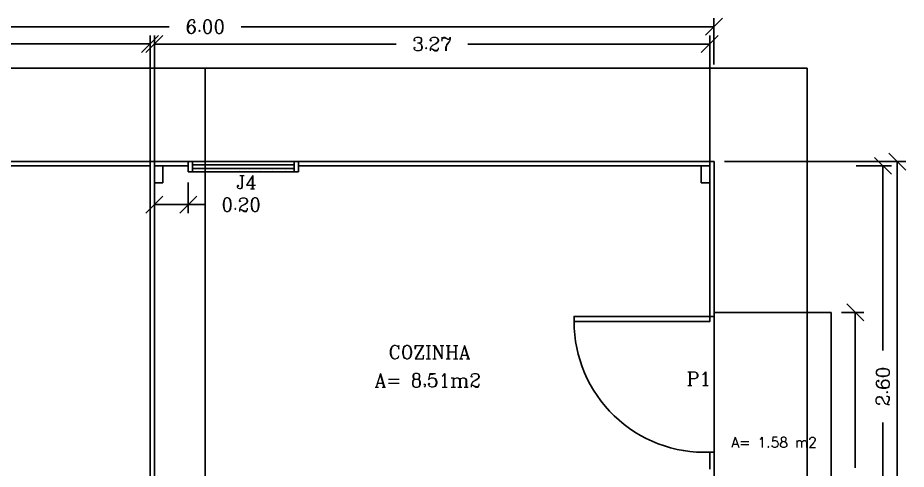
# Model space of a CAD drawing. Extents: x -7 to 295, y -11 to 39.
# Drawn here: x 191.61 to 196.85, y 21.99 to 24.65 of the extents above; entities that cross this region are included whole.
import ezdxf
from ezdxf.enums import TextEntityAlignment as Align

# ---------------------------------------------------------------- set-up
doc = ezdxf.new("R2010")
doc.units = 0
doc.header["$LTSCALE"] = 20
doc.linetypes.add('DASHED2', pattern=[0.375, 0.25, -0.125])
doc.layers.get('0').update_dxf_attribs({"linetype": 'CONTINUOUS'})
doc.layers.get('DEFPOINTS').update_dxf_attribs({"linetype": 'CONTINUOUS'})
for name, color, linetype in [('CORTES', 6, 'CONTINUOUS'), ('COTAS', 244, 'CONTINUOUS'), ('DIM', 244, 'CONTINUOUS'), ('JANELA', 5, 'CONTINUOUS'), ('PAREDE', 250, 'CONTINUOUS'), ('PEN33', 7, 'CONTINUOUS'), ('PORTA', 1, 'CONTINUOUS'), ('TEXTO', 244, 'CONTINUOUS'), ('VISTAP', 244, 'CONTINUOUS')]:
    doc.layers.add(name, color=color, linetype=linetype)
doc.styles.add('ROMANC', font='romanc.shx', dxfattribs={"height": 0.08})
doc.dimstyles.new('ROMANC', dxfattribs={"dimtxt": 0.1, "dimasz": 0.18, "dimexe": 0.05, "dimexo": 0.0625, "dimgap": 0.09, "dimtad": 0, "dimzin": 0, "dimtxsty": 'ROMANC', "dimblk1": 'NONE', "dimblk2": 'NONE', "dimsah": 1, "dimcen": 0.09, "dimclrd": 244, "dimclre": 244, "dimclrt": 244, "dimazin": 3, "dimtfac": 1, "dimtdec": 4, "dimtofl": 0, "dimtmove": 0, "dimatfit": 3, "dimtolj": 1, "dimtzin": 0})

# ---------------------------------------------------------------- blocks, each defined once
blk = doc.blocks.new('_OBLIQUE')
at = {"color": 0, "linetype": 'BYBLOCK'}
blk.add_line((-0.5, -0.5), (0.5, 0.5), dxfattribs=at)
blk = doc.blocks.new('*D239')
at = {"color": 244, "linetype": 'BYBLOCK'}
for p, q in [((163.8435, 24.6743), (164.9121, 24.6743)), ((164.8621, 24.6743), (164.8621, 20.7362)), ((164.8621, 16.3743), (164.8621, 20.3123)), ((163.8435, 16.3743), (164.9121, 16.3743))]:
    blk.add_line(p, q, dxfattribs=at)
at = {"layer": 'DEFPOINTS', "color": 0, "linetype": 'BYBLOCK'}
for p in [(163.781, 24.6743), (163.781, 16.3743), (164.8621, 16.3743)]:
    blk.add_point(p, dxfattribs=at)
at = {"color": 244, "linetype": 'BYBLOCK', "xscale": 0.1, "yscale": 0.1, "zscale": 0.1}
for p, rotation in [((164.8621, 24.6743), 90), ((164.8621, 16.3743), 270)]:
    blk.add_blockref('_OBLIQUE', p, dxfattribs=dict(at, rotation=rotation))
at = {"color": 244, "linetype": 'BYBLOCK', "insert": (164.8621, 20.5243), "char_height": 0.08, "attachment_point": 5, "rotation": 90, "style": 'ROMANC'}
blk.add_mtext('\\A1;8.30', dxfattribs=at)
blk = doc.blocks.new('*D244')
at = {"color": 244, "linetype": 'BYBLOCK'}
for p, q in [((164.5336, 23.7859), (164.6638, 23.7859)), ((164.6138, 23.7859), (164.6138, 22.8708)), ((164.6138, 21.5319), (164.6138, 22.447)), ((164.5336, 21.5319), (164.6638, 21.5319))]:
    blk.add_line(p, q, dxfattribs=at)
at = {"layer": 'DEFPOINTS', "color": 0, "linetype": 'BYBLOCK'}
for p in [(164.4711, 23.7859), (164.4711, 21.5319), (164.6138, 21.5319)]:
    blk.add_point(p, dxfattribs=at)
at = {"color": 244, "linetype": 'BYBLOCK', "xscale": 0.1, "yscale": 0.1, "zscale": 0.1}
for p, rotation in [((164.6138, 23.7859), 90), ((164.6138, 21.5319), 270)]:
    blk.add_blockref('_OBLIQUE', p, dxfattribs=dict(at, rotation=rotation))
at = {"color": 244, "linetype": 'BYBLOCK', "insert": (164.6138, 22.6589), "char_height": 0.08, "attachment_point": 5, "rotation": 90, "style": 'ROMANC'}
blk.add_mtext('\\A1;2.25', dxfattribs=at)
blk = doc.blocks.new('*D237')
at = {"color": 244, "linetype": 'BYBLOCK'}
for p, q in [((164.6187, 24.6493), (164.8269, 24.6493)), ((164.7769, 24.6493), (164.7769, 23.5612)), ((164.7769, 22.0493), (164.7769, 23.1373)), ((164.6187, 22.0493), (164.8269, 22.0493))]:
    blk.add_line(p, q, dxfattribs=at)
at = {"layer": 'DEFPOINTS', "color": 0, "linetype": 'BYBLOCK'}
for p in [(164.5562, 24.6493), (164.5562, 22.0493), (164.7769, 22.0493)]:
    blk.add_point(p, dxfattribs=at)
at = {"color": 244, "linetype": 'BYBLOCK', "xscale": 0.1, "yscale": 0.1, "zscale": 0.1}
for p, rotation in [((164.7769, 24.6493), 90), ((164.7769, 22.0493), 270)]:
    blk.add_blockref('_OBLIQUE', p, dxfattribs=dict(at, rotation=rotation))
at = {"color": 244, "linetype": 'BYBLOCK', "insert": (164.7769, 23.3493), "char_height": 0.08, "attachment_point": 5, "rotation": 90, "style": 'ROMANC'}
blk.add_mtext('\\A1;2.60', dxfattribs=at)
blk = doc.blocks.new('*D223')
at = {"color": 244, "linetype": 'BYBLOCK'}
for p, q in [((160.481, 24.5219), (160.481, 25.4164)), ((163.756, 24.5219), (163.756, 25.4164)), ((160.481, 25.3664), (161.9066, 25.3664)), ((163.756, 25.3664), (162.3304, 25.3664))]:
    blk.add_line(p, q, dxfattribs=at)
at = {"layer": 'DEFPOINTS', "color": 0, "linetype": 'BYBLOCK'}
for p in [(163.756, 25.3664), (160.481, 24.4594), (163.756, 24.4594)]:
    blk.add_point(p, dxfattribs=at)
at = {"color": 244, "linetype": 'BYBLOCK', "xscale": 0.1, "yscale": 0.1, "zscale": 0.1, "rotation": 180}
blk.add_blockref('_OBLIQUE', (160.481, 25.3664), dxfattribs=at)
at = {"color": 244, "linetype": 'BYBLOCK', "xscale": 0.1, "yscale": 0.1, "zscale": 0.1}
blk.add_blockref('_OBLIQUE', (163.756, 25.3664), dxfattribs=at)
at = {"color": 244, "linetype": 'BYBLOCK', "insert": (162.1185, 25.3664), "char_height": 0.08, "attachment_point": 5, "style": 'ROMANC'}
blk.add_mtext('\\A1;3.27', dxfattribs=at)
blk = doc.blocks.new('*D221')
at = {"color": 244, "linetype": 'BYBLOCK'}
for p, q in [((157.781, 25.2464), (157.781, 25.519)), ((163.781, 25.2464), (163.781, 25.519)), ((157.781, 25.469), (160.5691, 25.469)), ((163.781, 25.469), (160.9929, 25.469)), ((164.5336, 23.7859), (164.6638, 23.7859)), ((164.6138, 23.7859), (164.6138, 22.8708)), ((164.6138, 21.5319), (164.6138, 22.447)), ((164.5336, 21.5319), (164.6638, 21.5319))]:
    blk.add_line(p, q, dxfattribs=at)
at = {"layer": 'DEFPOINTS', "color": 0, "linetype": 'BYBLOCK'}
for p in [(163.781, 25.469), (157.781, 25.1839), (163.781, 25.1839), (164.4711, 23.7859), (164.4711, 21.5319), (164.6138, 21.5319)]:
    blk.add_point(p, dxfattribs=at)
at = {"color": 244, "linetype": 'BYBLOCK', "xscale": 0.1, "yscale": 0.1, "zscale": 0.1}
for p, rotation in [((157.781, 25.469), 180), ((164.6138, 23.7859), 90), ((164.6138, 21.5319), 270)]:
    blk.add_blockref('_OBLIQUE', p, dxfattribs=dict(at, rotation=rotation))
blk.add_blockref('_OBLIQUE', (163.781, 25.469), dxfattribs=at)
at = {"color": 244, "linetype": 'BYBLOCK', "insert": (160.781, 25.469), "char_height": 0.08, "attachment_point": 5, "style": 'ROMANC'}
blk.add_mtext('\\A1;6.00', dxfattribs=at)
at = {"color": 244, "linetype": 'BYBLOCK', "insert": (164.6138, 22.6589), "char_height": 0.08, "attachment_point": 5, "rotation": 90, "style": 'ROMANC'}
blk.add_mtext('\\A1;2.25', dxfattribs=at)
blk = doc.blocks.new('*D242')
at = {"color": 244, "linetype": 'BYBLOCK'}
for p, q in [((160.481, 24.5868), (160.481, 24.3705)), ((160.681, 24.5518), (160.681, 24.3705)), ((160.481, 24.4205), (160.681, 24.4205)), ((160.681, 24.4205), (160.781, 24.4205))]:
    blk.add_line(p, q, dxfattribs=at)
at = {"layer": 'DEFPOINTS', "color": 0, "linetype": 'BYBLOCK'}
for p in [(160.481, 24.6493), (160.681, 24.6143), (160.681, 24.4205)]:
    blk.add_point(p, dxfattribs=at)
at = {"color": 244, "linetype": 'BYBLOCK', "xscale": 0.1, "yscale": 0.1, "zscale": 0.1, "rotation": 180}
blk.add_blockref('_OBLIQUE', (160.481, 24.4205), dxfattribs=at)
at = {"color": 244, "linetype": 'BYBLOCK', "xscale": 0.1, "yscale": 0.1, "zscale": 0.1}
blk.add_blockref('_OBLIQUE', (160.681, 24.4205), dxfattribs=at)
at = {"color": 244, "linetype": 'BYBLOCK', "insert": (160.9929, 24.4205), "char_height": 0.08, "attachment_point": 5, "style": 'ROMANC'}
blk.add_mtext('\\A1;0.20', dxfattribs=at)
blk = doc.blocks.new('*D222')
at = {"color": 244, "linetype": 'BYBLOCK'}
for p, q in [((157.806, 24.5219), (157.806, 25.4175)), ((160.456, 24.5219), (160.456, 25.4175)), ((157.806, 25.3675), (158.9191, 25.3675)), ((160.456, 25.3675), (159.3429, 25.3675))]:
    blk.add_line(p, q, dxfattribs=at)
at = {"layer": 'DEFPOINTS', "color": 0, "linetype": 'BYBLOCK'}
for p in [(160.456, 25.3675), (157.806, 24.4594), (160.456, 24.4594)]:
    blk.add_point(p, dxfattribs=at)
at = {"color": 244, "linetype": 'BYBLOCK', "xscale": 0.1, "yscale": 0.1, "zscale": 0.1, "rotation": 180}
blk.add_blockref('_OBLIQUE', (157.806, 25.3675), dxfattribs=at)
at = {"color": 244, "linetype": 'BYBLOCK', "xscale": 0.1, "yscale": 0.1, "zscale": 0.1}
blk.add_blockref('_OBLIQUE', (160.456, 25.3675), dxfattribs=at)
at = {"color": 244, "linetype": 'BYBLOCK', "insert": (159.131, 25.3675), "char_height": 0.08, "attachment_point": 5, "style": 'ROMANC'}
blk.add_mtext('\\A1;2.65', dxfattribs=at)

msp = doc.modelspace()

# ---------------------------------------------------------------- linework, layer by layer
at = {"layer": 'DIM', "color": 30, "linetype": 'DASHED2'}
for p, q in [((196.2651, 24.3517), (189.1651, 24.3517)), ((192.7151, 24.3517), (192.7151, 14.9517)), ((196.2651, 24.3517), (196.2651, 14.9517))]:
    msp.add_line(p, q, dxfattribs=at)
at = {"layer": 'JANELA'}
for p, q in [((192.6401, 23.7816), (193.2401, 23.7816)), ((192.6401, 23.7616), (193.2401, 23.7616))]:
    msp.add_line(p, q, dxfattribs=at)
at = {"layer": 'PAREDE'}
for p, q in [((192.6401, 23.8017), (189.7151, 23.8017)), ((195.7151, 23.8017), (193.2401, 23.8017)), ((195.7151, 22.8892), (195.7151, 23.8017)), ((192.3901, 23.7767), (189.7401, 23.7767)), ((192.6151, 23.7767), (192.4151, 23.7767)), ((192.6401, 23.7417), (192.6151, 23.7417)), ((193.2651, 23.7417), (193.2401, 23.7417)), ((195.6901, 23.7767), (193.2651, 23.7767)), ((195.6901, 22.8892), (195.6901, 23.7767)), ((195.7151, 22.8892), (195.6901, 22.8892)), ((195.6901, 21.9892), (195.6901, 22.0892)), ((195.7151, 22.0892), (195.6901, 22.0892)), ((195.7151, 21.9142), (195.7151, 22.0892))]:
    msp.add_line(p, q, dxfattribs=at)
at = {"layer": 'PAREDE', "color": 250}
for p, q in [((192.6151, 23.8017), (192.6151, 23.7417)), ((192.6401, 23.8017), (192.6401, 23.7417)), ((192.6401, 23.8017), (192.6401, 23.7767)), ((192.6401, 23.7767), (192.6401, 23.8017)), ((193.2401, 23.8017), (193.2401, 23.7417)), ((193.2401, 23.7767), (193.2401, 23.8017)), ((193.2401, 23.8017), (193.2401, 23.7767)), ((193.2651, 23.8017), (193.2651, 23.7417)), ((192.3901, 21.0967), (192.3901, 23.7767)), ((192.4151, 21.0967), (192.4151, 23.7767))]:
    msp.add_line(p, q, dxfattribs=at)
at = {"layer": 'PAREDE', "color": 250, "linetype": 'CONTINUOUS'}
for p, q in [((192.4651, 23.6767), (192.4651, 23.7767)), ((195.6401, 23.6767), (195.6401, 23.7767)), ((192.4151, 23.6767), (192.4651, 23.6767)), ((195.6901, 23.6767), (195.6401, 23.6767))]:
    msp.add_line(p, q, dxfattribs=at)
at = {"layer": 'PEN33', "color": 31}
for points in [[(192.9042, 23.7376), (192.9042, 23.7376)], [(192.9142, 23.7476), (192.9142, 23.7476)], [(192.9635, 23.7427), (192.9635, 23.7427)], [(193.0385, 23.7402), (193.0385, 23.7402)], [(193.0405, 23.7389), (193.0405, 23.7389)], [(193.043, 23.7476), (193.043, 23.7476)], [(193.0592, 23.7376), (193.0592, 23.7376)], [(193.1092, 23.7476), (193.1092, 23.7476)], [(193.1855, 23.7514), (193.1855, 23.7514)], [(193.216, 23.7377), (193.216, 23.7377)], [(193.2255, 23.7564), (193.2255, 23.7564)], [(193.228, 23.7526), (193.228, 23.7526)], [(193.2655, 23.7376), (193.2655, 23.7376)]]:
    msp.add_lwpolyline(points, dxfattribs=at)
at = {"layer": 'PORTA'}
msp.add_lwpolyline([(195.6901, 22.8892), (195.6901, 22.8592), (194.8901, 22.8592), (194.8901, 22.8892)], close=True, dxfattribs=at)
at = {"layer": 'PORTA', "color": 30}
msp.add_arc((195.6606, 22.8592), 0.7706, 180, 272.1894, dxfattribs=at)
at = {"layer": 'VISTAP'}
for p, q in [((193.2401, 23.8017), (192.6401, 23.8017)), ((193.2401, 23.7417), (192.6401, 23.7417)), ((195.7151, 22.0892), (195.7151, 22.8892))]:
    msp.add_line(p, q, dxfattribs=at)
at = {"layer": 'VISTAP', "color": 30, "linetype": 'CONTINUOUS'}
for p, q in [((196.4051, 22.9133), (195.7184, 22.9133)), ((196.4051, 20.6594), (196.4051, 22.9133))]:
    msp.add_line(p, q, dxfattribs=at)

# ---------------------------------------------------------------- texts
at = {"layer": 'TEXTO', "style": 'ROMANC'}
for s, p in [('J4', (192.9592, 23.6802)), ('P1', (195.6261, 22.5228))]:
    msp.add_text(s, height=0.08, dxfattribs=at).set_placement(p, align=Align.MIDDLE)
at = {"layer": 'TEXTO', "linetype": 'CONTINUOUS', "style": 'ROMANC'}
for s, height, p in [('COZINHA', 0.08, (194.0373, 22.6788)), ('A= 8,51m2', 0.08, (194.0273, 22.5135)), ('A= 1.58 m2', 0.06, (196.0695, 22.1474))]:
    msp.add_text(s, height=height, dxfattribs=at).set_placement(p, align=Align.MIDDLE)

# ---------------------------------------------------------------- dimensions: what is measured, and where the dimension line sits
at = {"layer": 'CORTES', "color": 1, "linetype": 'CONTINUOUS'}
dim = msp.add_linear_dim(base=(196.5479, 20.6594), p1=(196.4051, 22.9133), p2=(196.4051, 20.6594), angle=90, dimstyle='ROMANC', override={"dimasz": 0.1, "dimblk1": 'OBLIQUE', "dimblk2": 'OBLIQUE'}, dxfattribs=at)
dim.commit()
dim.dimension.update_dxf_attribs({"geometry": '*D244', "text_midpoint": (196.5479, 21.7863), "insert": (31.934, -0.8726)})
at = {"layer": 'COTAS', "color": 244, "linetype": 'CONTINUOUS'}
for base, p1, p2, picture, middle, set_off in [((195.7151, 24.5965), (189.7151, 24.3114), (195.7151, 24.3114), '*D221', (192.7151, 24.5965), (31.934, -0.8726)), ((192.3901, 24.4949), (189.7401, 23.5869), (192.3901, 23.5869), '*D222', (191.0651, 24.4949), (31.934, -0.8726)), ((195.6900563721, 24.4938396268), (192.4150563721, 23.5868735714), (195.6900563721, 23.5868735714), '*D223', (194.0525563721, 24.4938396268), (31.9340248942, -0.8725656618))]:
    dim = msp.add_linear_dim(base=base, p1=p1, p2=p2, dimstyle='ROMANC', override={"dimasz": 0.1, "dimblk1": 'OBLIQUE', "dimblk2": 'OBLIQUE'}, dxfattribs=at)
    dim.commit()
    dim.dimension.update_dxf_attribs({"geometry": picture, "text_midpoint": middle, "insert": set_off})
for base, p1, p2, picture, middle in [((196.7961, 15.5017), (195.7151, 23.8017), (195.7151, 15.5017), '*D239', (196.7961, 19.6517)), ((196.711, 21.1767), (196.4903, 23.7767), (196.4903, 21.1767), '*D237', (196.711, 22.4767))]:
    dim = msp.add_linear_dim(base=base, p1=p1, p2=p2, angle=90, dimstyle='ROMANC', override={"dimasz": 0.1, "dimblk1": 'OBLIQUE', "dimblk2": 'OBLIQUE'}, dxfattribs=at)
    dim.commit()
    dim.dimension.update_dxf_attribs({"geometry": picture, "text_midpoint": middle, "insert": (31.934, -0.8726)})
at = {"layer": 'COTAS', "color": 32, "linetype": 'CONTINUOUS'}
dim = msp.add_linear_dim(base=(192.6151, 23.548), p1=(192.4151, 23.7767), p2=(192.6151, 23.7417), dimstyle='ROMANC', override={"dimasz": 0.1, "dimblk1": 'OBLIQUE', "dimblk2": 'OBLIQUE'}, dxfattribs=at)
dim.commit()
dim.dimension.update_dxf_attribs({"geometry": '*D242', "text_midpoint": (192.927, 23.548), "insert": (31.934, -0.8726)})

doc.saveas('drawing.dxf')
